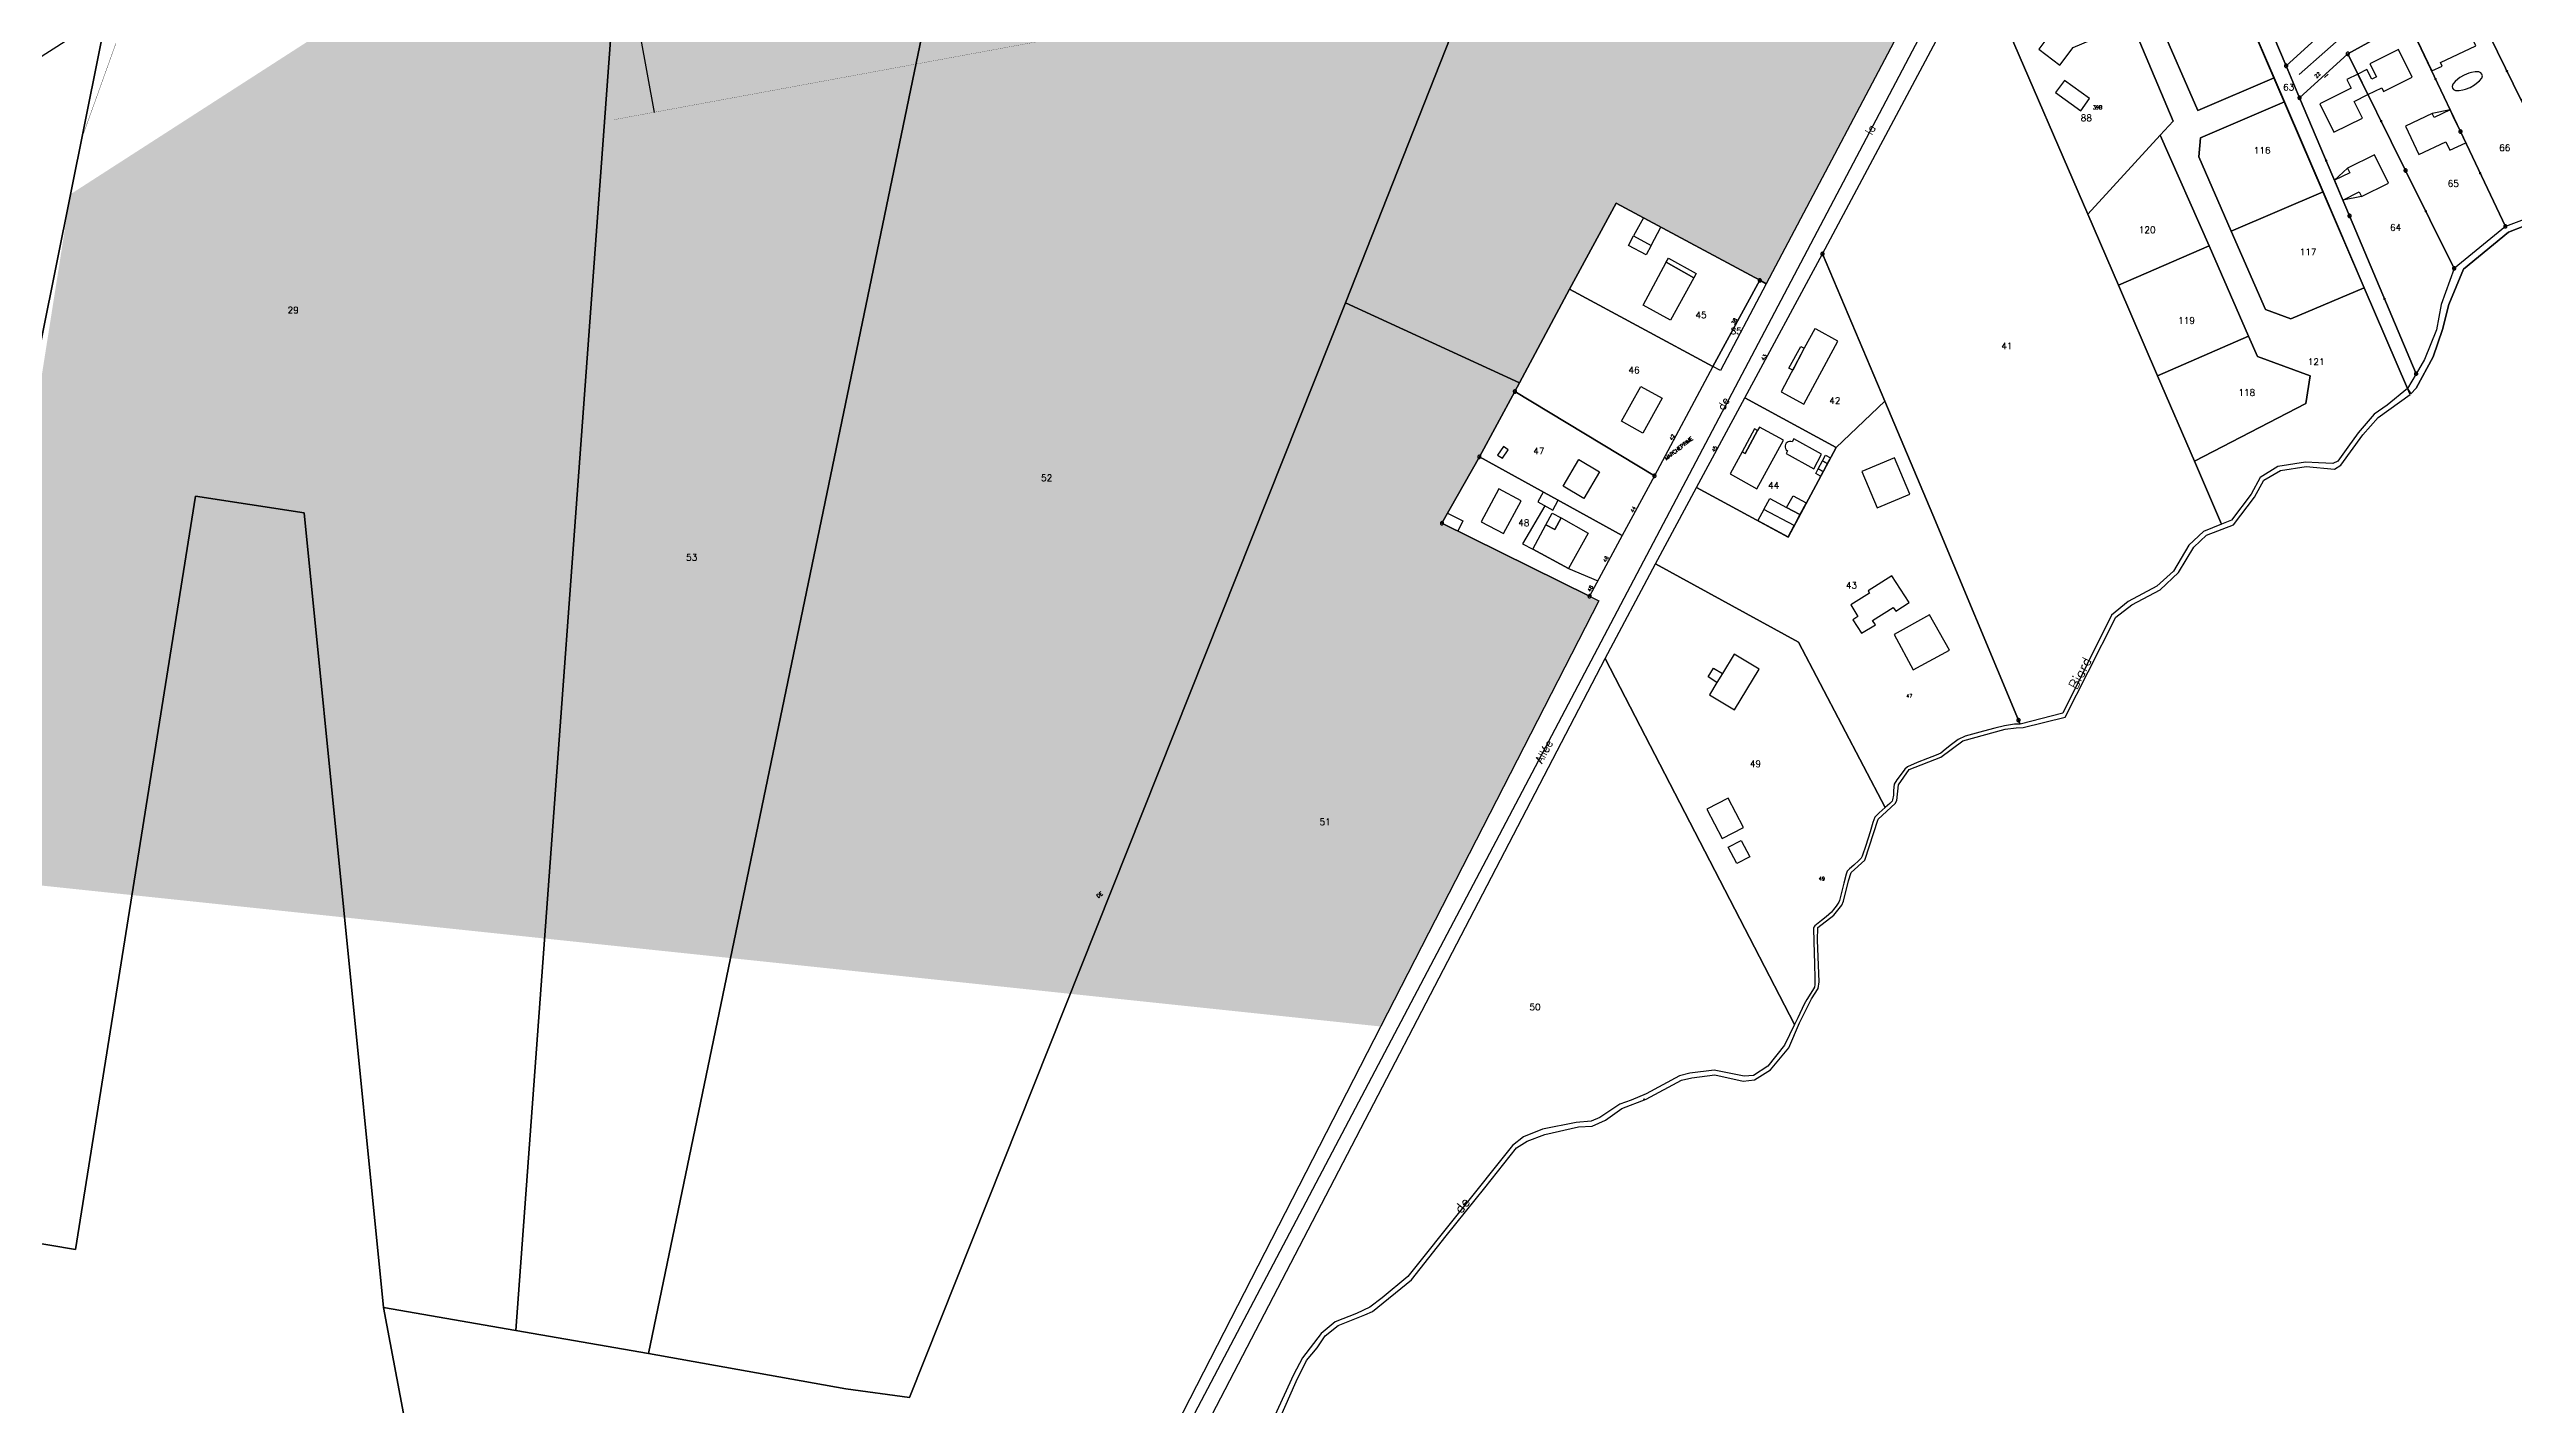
# Model space of a CAD drawing. Header units: metres. Extents: x 394605 to 1395358, y 4171135 to 6406139.
# Drawn here: x 1393865 to 1394621, y 4171872 to 4172288 of the extents above; entities that cross this region are included whole.
import ezdxf

# ---------------------------------------------------------------- set-up
doc = ezdxf.new("R2010")
doc.units = ezdxf.units.M
doc.header["$LTSCALE"] = 2
doc.header["$PDMODE"] = 3
doc.header["$PDSIZE"] = 0.2
doc.linetypes.add('CONTINU', pattern=[0])
doc.layers.add('EBC', color=7, linetype='CONTINU', true_color=0xeaddbe)
for name, color, linetype in [('P-Assiette', 14, 'Continuous'), ('P-COMPO LEGENDE', 7, 'Continuous'), ('P-Cotation', 1, 'Continuous'), ('P-Lot', 250, 'Continuous'), ('T-CADASTRE', 6, 'Continuous'), ('T-SECTION AH', 3, 'Continuous'), ('T-SECTION AW', 2, 'Continuous')]:
    doc.layers.add(name, color=color, linetype=linetype)
doc.styles.get("Standard").update_dxf_attribs({"font": 'txt.shx'})

# ---------------------------------------------------------------- blocks, each defined once
blk = doc.blocks.new('BORLIPRO')
blk.add_lwpolyline([(-0.07, 0.5), (-0.19, 0.47), (-0.31, 0.4), (-0.4, 0.31), (-0.47, 0.19), (-0.5, 0.07), (-0.5, -0.07), (-0.47, -0.19), (-0.4, -0.31), (-0.31, -0.4), (-0.19, -0.47), (-0.07, -0.5), (0.07, -0.5), (0.19, -0.47), (0.31, -0.4), (0.4, -0.31), (0.47, -0.19), (0.5, -0.07), (0.5, 0.07), (0.47, 0.19), (0.4, 0.31), (0.31, 0.4), (0.19, 0.47), (0.07, 0.5)], close=True)
blk = doc.blocks.new('FLECHRU1')
blk.add_point((0, 0))
blk = doc.blocks.new('CLOTMI')
at = {"const_width": 0.38}
blk.add_lwpolyline([(-0.19, 0, 1), (0.19, 0, 1)], format="xyb", close=True, dxfattribs=at)
blk = doc.blocks.new('MURNOMI')
blk.add_line((-0.75, 0.5), (0.75, 0.5))

msp = doc.modelspace()

# ---------------------------------------------------------------- hatches: boundary and pattern name
at = {"layer": 'EBC', "lineweight": 40, "true_color": 0xb5da90}
h = msp.add_hatch(dxfattribs=at)
h.set_pattern_fill('EB-CLAS', color=71, scale=2, style=0)
h.set_pattern_definition([(0, (0, 0), (0, 20), []), (90, (0, 0), (-20, 1e-15), []), (0, (7.071, -2.929), (0, 20), [5.8578644, -14.1421356]), (0, (7.071, 2.929), (0, 20), [5.8578664, -14.1421356]), (90, (2.929, -12.929), (-20, 1e-15), [5.8578664, -14.1421356]), (90, (-2.929, 7.071), (-20, 1e-15), [5.8578644, -14.1421356]), (45, (2.929, -7.071), (-9.999999983, 9.999999983), [5.8578644, -22.4264536]), (45, (-7.071, 2.929), (-9.999999983, 9.999999983), [5.8578644, -22.4264536]), (315, (-7.071, -2.929), (9.999999983, 9.999999983), [5.8578644, -22.4264536]), (315, (2.929, 7.071), (9.999999983, 9.999999983), [5.8578644, -22.4264536]), (315, (12.929, -2.929), (9.999999983, 9.999999983), [5.8578644, -22.4264536]), (45, (2.929, 12.929), (-9.999999983, 9.999999983), [5.8578644, -22.4264536])])
h.paths.add_polyline_path([(1393962.6, 4172302.14), (1393986.93, 4172306.9), (1393992.41, 4172298.59), (1394453.85, 4172383.2), (1394478.19, 4172379.7), (1394391.77, 4172215.99), (1394345.81, 4172240.9), (1394314.67, 4172182.95), (1394303.76, 4172162.89), (1394292.3, 4172142.5), (1394337.58, 4172120.11), (1394340.4, 4172118.71), (1394273.5, 4171988.04), (1393838.45, 4172033.85), (1393871.53, 4172243.46)])
at = {"layer": 'P-COMPO LEGENDE', "ltscale": 0.5}
h = msp.add_hatch(color=71, dxfattribs=at)
h.dxf.hatch_style = 1
edge = h.paths.add_edge_path()
edge.add_line((1394271.46, 4172484.81), (1394342.98, 4172528.82))
edge.add_line((1394342.98, 4172528.82), (1394368.47, 4172529.2))
edge.add_line((1394368.47, 4172529.2), (1394396.02, 4172465.75))
edge.add_line((1394396.02, 4172465.75), (1394422.85, 4172421.75))
edge.add_line((1394422.85, 4172421.75), (1394436.32, 4172390.65))
edge.add_line((1394436.32, 4172390.65), (1394395.14, 4172382.7))
edge.add_line((1394395.14, 4172382.7), (1394387.43, 4172401.1))
edge.add_line((1394387.43, 4172401.1), (1394359.54, 4172446.83))
edge.add_line((1394359.54, 4172446.83), (1394344.1, 4172482.38))
edge.add_line((1394344.1, 4172482.38), (1394314.26, 4172464.19))
edge.add_line((1394314.26, 4172464.19), (1394317.08, 4172449.92))
edge.add_arc((1394261.75, 4172435.99), 57.06, -2.50752, 14.12947, ccw=False)
edge.add_arc((1394290.89, 4172391.11), 50.72, 13.77905, 56.6762, ccw=False)
edge.add_line((1394340.15, 4172403.19), (1394345.57, 4172374.84))
edge.add_line((1394345.57, 4172374.84), (1394354.68, 4172324.56))
edge.add_line((1394354.68, 4172324.56), (1394038.41, 4172266.39))
edge.add_line((1394038.41, 4172266.39), (1393992.41, 4172298.59))
edge.add_line((1393992.41, 4172298.59), (1393986.63, 4172306.84))
edge.add_line((1393986.63, 4172306.84), (1394112.59, 4172331.1))
edge.add_line((1394112.59, 4172331.1), (1394134.85, 4172327.75))
edge.add_line((1394134.85, 4172327.75), (1394140.13, 4172327.84))
edge.add_line((1394140.13, 4172327.84), (1394306.76, 4172358.54))
edge.add_line((1394306.76, 4172358.54), (1394300.26, 4172393.3))
edge.add_line((1394300.26, 4172393.3), (1394286.21, 4172410.12))
edge.add_line((1394286.21, 4172410.12), (1394279.99, 4172441.59))
edge.add_line((1394279.99, 4172441.59), (1394271.46, 4172484.81))

# ---------------------------------------------------------------- linework, layer by layer
at = {"layer": 'P-Assiette', "color": 0, "const_width": 0.05, "flags": 128}
msp.add_lwpolyline([(1394038.41, 4172266.39), (1394321.2, 4172318.5), (1394323.2, 4172318.86), (1394466.83, 4172344.86)], dxfattribs=at)
at = {"layer": 'P-Cotation', "color": 0}
msp.add_line((1394041.59, 4172317.78), (1394050.65, 4172268.61), dxfattribs=at)
at = {"layer": 'P-Lot', "color": 1, "const_width": 0.1, "flags": 128}
msp.add_lwpolyline([(1393874.94, 4172260.38), (1393885.5, 4172289.82)], dxfattribs=at)
at = {"layer": 'T-CADASTRE', "flags": 128}
msp.add_lwpolyline([(1394039.15, 4172317.37), (1394036.13, 4172276.21)], dxfattribs=at)
at = {"layer": 'T-SECTION AH', "color": 45, "flags": 128}
for points in [[(1394555.21, 4172280.23), (1394578.86, 4172301.13), (1394566.58, 4172335.19), (1394619.66, 4172442.66), (1394661.75, 4172472.29), (1394702.96, 4172500.62), (1394782.51, 4172562.02), (1394829.47, 4172488.07), (1394821.39, 4172471.47), (1394773.5, 4172430.64), (1394751.69, 4172417.36), (1394704.68, 4172404.96), (1394678.28, 4172396.04), (1394663.62, 4172383.86), (1394649.83, 4172367.03), (1394636.71, 4172348.02), (1394606.35, 4172317.86), (1394584.46, 4172305.83)], [(1394635.93, 4172335.82), (1394620.57, 4172320.46), (1394606.48, 4172306.97), (1394588.63, 4172296.72), (1394570.16, 4172286.58), (1394555.38, 4172273.11), (1394551.25, 4172282.89), (1394551.25, 4172282.89), (1394566.79, 4172297.02), (1394557.57, 4172327.68), (1394562.56, 4172349.16), (1394568.19, 4172359.75), (1394578.56, 4172379.27), (1394588.93, 4172398.79), (1394599.3, 4172418.3), (1394609.66, 4172437.82), (1394617.07, 4172451.77), (1394633.79, 4172462.75)], [(1394628.66, 4172237.39), (1394618.5, 4172233.63), (1394602.81, 4172220.73), (1394598.81, 4172209.69), (1394597.42, 4172201.91), (1394593.69, 4172192.81), (1394591.14, 4172188.41), (1394588.52, 4172183.89), (1394499.08, 4172392.08)], [(1394629.92, 4172235.95), (1394619.46, 4172231.86), (1394605.67, 4172220.46), (1394601.16, 4172209.59), (1394599.22, 4172201.96), (1394596.38, 4172193.59), (1394591.15, 4172184.01), (1394589.51, 4172182.19), (1394588.52, 4172183.89), (1394529.83, 4172320.49)], [(1394629.92, 4172235.95), (1394619.46, 4172231.86), (1394605.67, 4172220.46), (1394601.16, 4172209.59), (1394599.22, 4172201.96), (1394596.38, 4172193.59), (1394591.15, 4172184.01), (1394589.51, 4172182.19), (1394588.52, 4172183.89), (1394529.83, 4172320.49)], [(1394601.58, 4172269.37), (1394596.07, 4172268.31)], [(1394566.07, 4172247.77), (1394570.11, 4172251.53)], [(1394574.39, 4172242.75), (1394568.65, 4172241.67)], [(1394628.66, 4172237.39), (1394618.5, 4172233.63), (1394602.81, 4172220.73), (1394602.81, 4172220.73), (1394598.81, 4172209.69), (1394597.42, 4172201.91), (1394593.69, 4172192.81), (1394591.14, 4172188.41), (1394588.52, 4172183.89), (1394589.51, 4172182.19), (1394591.15, 4172184.01), (1394596.38, 4172193.59), (1394599.22, 4172201.96), (1394601.16, 4172209.59), (1394605.67, 4172220.46), (1394619.46, 4172231.86), (1394629.92, 4172235.95)]]:
    msp.add_lwpolyline(points, dxfattribs=at)
for points in [[(1394499.08, 4172392.08), (1394502.11, 4172397.77), (1394516.95, 4172363.25), (1394520.91, 4172354.07), (1394533.26, 4172325.38), (1394551.25, 4172282.89), (1394555.38, 4172273.11), (1394570.7, 4172236.83), (1394591.14, 4172188.41), (1394588.52, 4172183.89), (1394575.24, 4172214.8), (1394562.61, 4172244.19), (1394550.75, 4172271.81), (1394547.58, 4172279.18), (1394529.83, 4172320.49), (1394514.63, 4172355.89), (1394499.08, 4172392.08)], [(1394533.26, 4172325.38), (1394557.57, 4172327.68), (1394566.79, 4172297.02), (1394551.25, 4172282.89), (1394533.26, 4172325.38)], [(1394640.59, 4172287.96), (1394630.38, 4172277.76), (1394623.33, 4172272.39), (1394606.48, 4172306.97), (1394620.57, 4172320.46), (1394640.59, 4172287.96)], [(1394623.33, 4172272.39), (1394637.48, 4172243.39), (1394628.66, 4172237.39), (1394618.5, 4172233.63), (1394604.72, 4172262.71), (1394588.63, 4172296.72), (1394606.48, 4172306.97), (1394623.33, 4172272.39)], [(1394588.63, 4172296.72), (1394604.72, 4172262.71), (1394618.5, 4172233.63), (1394602.81, 4172220.73), (1394587.91, 4172250.76), (1394570.16, 4172286.58), (1394588.63, 4172296.72)], [(1394598.4, 4172292.92), (1394597.63, 4172294.55), (1394594.46, 4172293.06), (1394594.9, 4172292.16), (1394591.54, 4172290.56), (1394595.91, 4172281.33), (1394599.07, 4172282.83), (1394598.56, 4172283.91), (1394609.42, 4172289.05), (1394605.9, 4172296.48), (1394598.4, 4172292.92)], [(1394570.16, 4172286.58), (1394587.91, 4172250.76), (1394602.81, 4172220.73), (1394598.81, 4172209.69), (1394597.42, 4172201.91), (1394593.69, 4172192.81), (1394591.14, 4172188.41), (1394570.7, 4172236.83), (1394555.38, 4172273.11), (1394570.16, 4172286.58)], [(1394585.73, 4172287.9), (1394576.95, 4172283.54), (1394578.95, 4172279.51), (1394577.52, 4172278.8), (1394576.05, 4172281.75), (1394573.24, 4172280.37), (1394576.35, 4172274.09), (1394580.59, 4172276.19), (1394581.16, 4172275.05), (1394589.94, 4172279.4), (1394585.73, 4172287.9)], [(1394573.24, 4172280.37), (1394569.9, 4172278.71), (1394571.22, 4172276.01), (1394561.55, 4172271.22), (1394565.85, 4172262.53), (1394574.63, 4172266.87), (1394572.11, 4172271.99), (1394576.35, 4172274.09), (1394573.24, 4172280.37)], [(1394602.36, 4172277.23), (1394602.16, 4172276.56), (1394602.28, 4172276.05), (1394602.6, 4172275.62), (1394603.25, 4172275.36), (1394604.38, 4172275.34), (1394605.47, 4172275.54), (1394606.27, 4172275.75), (1394607.7, 4172276.29), (1394609.02, 4172277.05), (1394609.69, 4172277.54), (1394610.54, 4172278.25), (1394611.24, 4172279.14), (1394611.45, 4172279.81), (1394611.32, 4172280.32), (1394611.32, 4172280.33), (1394611, 4172280.75), (1394610.36, 4172281.01), (1394609.22, 4172281.03), (1394608.13, 4172280.84), (1394607.33, 4172280.63), (1394605.91, 4172280.08), (1394604.58, 4172279.32), (1394603.91, 4172278.84), (1394603.07, 4172278.12), (1394602.36, 4172277.23)], [(1394596.66, 4172267.05), (1394596.07, 4172268.31), (1394587.84, 4172264.42), (1394591.97, 4172255.69), (1394600.2, 4172259.58), (1394601.45, 4172256.96), (1394606.34, 4172259.27), (1394604.72, 4172262.71), (1394602.53, 4172267.33), (1394601.56, 4172269.37), (1394596.66, 4172267.05)], [(1394578.32, 4172255.59), (1394570.11, 4172251.53), (1394570.81, 4172250.1), (1394566.07, 4172247.77), (1394568.65, 4172241.67), (1394573.68, 4172244.19), (1394574.37, 4172242.79), (1394582.63, 4172246.85), (1394578.32, 4172255.59)]]:
    msp.add_lwpolyline(points, close=True, dxfattribs=at)
at = {"layer": 'T-SECTION AW', "color": 45, "flags": 128}
for points in [[(1394262.66, 4172539.92), (1394259.03, 4172537.69), (1393995.1, 4172370.36), (1393552.48, 4172087.77), (1392865.73, 4171648.81), (1392819.67, 4171619.5)], [(1394228.26, 4171856), (1394211.42, 4171859.83), (1394492.91, 4172394.39)], [(1394242.53, 4171867.69), (1394247.53, 4171879.09), (1394250.76, 4171885.51), (1394254.03, 4171889.43), (1394256.48, 4171893.05), (1394260.42, 4171896.25), (1394268.67, 4171899.53), (1394270.97, 4171900.56), (1394282.94, 4171910.28), (1394293.63, 4171923.76), (1394305.47, 4171938.5), (1394315.15, 4171950.83), (1394318.41, 4171952.83), (1394323.83, 4171954.87), (1394334.19, 4171957.23), (1394338.4, 4171957.4), (1394342.45, 4171959.29), (1394347.51, 4171962.83), (1394354.89, 4171965.7), (1394365.73, 4171971.55), (1394368.92, 4171972.3), (1394376, 4171973.25), (1394384.65, 4171971.3), (1394388.16, 4171971.68), (1394393.04, 4171974.77), (1394398.65, 4171981.51), (1394401.97, 4171989.12), (1394405.62, 4171996.5), (1394407.7, 4171999.72), (1394407.96, 4172001.7), (1394407.54, 4172014.57), (1394407.57, 4172018.46), (1394412.5, 4172022.24), (1394414.97, 4172025.31), (1394415.49, 4172026.54), (1394417.01, 4172032.79), (1394417.85, 4172035.35), (1394421.99, 4172039.05), (1394426.09, 4172051.63), (1394431.32, 4172056.44), (1394431.78, 4172057.38), (1394432.29, 4172062.21), (1394435.66, 4172066.88), (1394445.35, 4172070.69), (1394452.09, 4172075.74), (1394465.09, 4172079.33), (1394468.46, 4172079.73), (1394470.55, 4172079.84), (1394483.43, 4172082.96), (1394490.56, 4172096.91), (1394499.06, 4172113.67), (1394503.95, 4172117.46), (1394512.63, 4172122.06), (1394518.2, 4172127.41), (1394522.89, 4172135.12), (1394526.87, 4172138.87), (1394535.15, 4172142.03), (1394541.54, 4172150.49), (1394544.4, 4172155.72), (1394549.5, 4172158.65), (1394557.4, 4172159.89), (1394566.11, 4172159.07), (1394568.06, 4172160.31), (1394574.81, 4172169.62), (1394579.51, 4172174.96), (1394589.31, 4172182.05), (1394588.52, 4172183.89), (1394529.83, 4172320.49)], [(1394242.53, 4171867.69), (1394247.53, 4171879.09), (1394250.76, 4171885.51), (1394254.03, 4171889.43), (1394256.48, 4171893.05), (1394260.42, 4171896.25), (1394268.67, 4171899.53), (1394270.97, 4171900.56), (1394282.94, 4171910.28), (1394293.63, 4171923.76), (1394305.47, 4171938.5), (1394315.15, 4171950.83), (1394318.41, 4171952.83), (1394323.83, 4171954.87), (1394334.19, 4171957.23), (1394338.4, 4171957.4), (1394342.45, 4171959.29), (1394347.51, 4171962.83), (1394354.89, 4171965.7), (1394365.73, 4171971.55), (1394368.92, 4171972.3), (1394376, 4171973.25), (1394384.65, 4171971.3), (1394388.16, 4171971.68), (1394393.04, 4171974.77), (1394398.65, 4171981.51), (1394401.97, 4171989.12), (1394405.62, 4171996.5), (1394407.7, 4171999.72), (1394407.96, 4172001.7), (1394407.54, 4172014.57), (1394407.57, 4172018.46), (1394412.5, 4172022.24), (1394414.97, 4172025.31), (1394415.49, 4172026.54), (1394417.01, 4172032.79), (1394417.85, 4172035.35), (1394421.99, 4172039.05), (1394426.09, 4172051.63), (1394431.32, 4172056.44), (1394431.78, 4172057.38), (1394432.29, 4172062.21), (1394435.66, 4172066.88), (1394445.35, 4172070.69), (1394452.09, 4172075.74), (1394465.09, 4172079.33), (1394468.46, 4172079.73), (1394470.55, 4172079.84), (1394483.43, 4172082.96), (1394490.56, 4172096.91), (1394499.06, 4172113.67), (1394503.95, 4172117.46), (1394512.63, 4172122.06), (1394518.2, 4172127.41), (1394522.89, 4172135.12), (1394526.87, 4172138.87), (1394535.15, 4172142.03), (1394541.54, 4172150.49), (1394544.4, 4172155.72), (1394549.5, 4172158.65), (1394557.4, 4172159.89), (1394566.11, 4172159.07), (1394568.06, 4172160.31), (1394574.81, 4172169.62), (1394579.51, 4172174.96), (1394589.31, 4172182.05), (1394588.52, 4172183.89), (1394529.83, 4172320.49)], [(1394242.53, 4171867.69), (1394247.53, 4171879.09), (1394250.76, 4171885.51), (1394254.03, 4171889.43), (1394256.48, 4171893.05), (1394260.42, 4171896.25), (1394268.67, 4171899.53), (1394270.97, 4171900.56), (1394282.94, 4171910.28), (1394293.63, 4171923.76), (1394305.47, 4171938.5), (1394315.15, 4171950.83), (1394318.41, 4171952.83), (1394323.83, 4171954.87), (1394334.19, 4171957.23), (1394338.4, 4171957.4), (1394342.45, 4171959.29), (1394347.51, 4171962.83), (1394354.89, 4171965.7), (1394365.73, 4171971.55), (1394368.92, 4171972.3), (1394376, 4171973.25), (1394384.65, 4171971.3), (1394388.16, 4171971.68), (1394393.04, 4171974.77), (1394398.65, 4171981.51), (1394401.97, 4171989.12), (1394405.62, 4171996.5), (1394407.7, 4171999.72), (1394407.96, 4172001.7), (1394407.54, 4172014.57), (1394407.57, 4172018.46), (1394412.5, 4172022.24), (1394414.97, 4172025.31), (1394415.49, 4172026.54), (1394417.01, 4172032.79), (1394417.85, 4172035.35), (1394421.99, 4172039.05), (1394426.09, 4172051.63), (1394431.32, 4172056.44), (1394431.78, 4172057.38), (1394432.29, 4172062.21), (1394435.66, 4172066.88), (1394445.35, 4172070.69), (1394452.09, 4172075.74), (1394465.09, 4172079.33), (1394468.46, 4172079.73), (1394470.55, 4172079.84), (1394483.43, 4172082.96), (1394490.56, 4172096.91), (1394499.06, 4172113.67), (1394503.95, 4172117.46), (1394512.63, 4172122.06), (1394518.2, 4172127.41), (1394522.89, 4172135.12), (1394526.87, 4172138.87), (1394535.15, 4172142.03), (1394541.54, 4172150.49), (1394544.4, 4172155.72), (1394549.5, 4172158.65), (1394557.4, 4172159.89), (1394566.11, 4172159.07), (1394568.06, 4172160.31), (1394574.81, 4172169.62), (1394579.51, 4172174.96), (1394589.31, 4172182.05), (1394588.52, 4172183.89), (1394529.83, 4172320.49)], [(1394512.19, 4172296.57), (1394524.21, 4172269.22), (1394547.58, 4172279.18), (1394550.75, 4172271.81), (1394525, 4172260.83), (1394524.45, 4172254.92), (1394534.4, 4172232.16), (1394544.94, 4172208.06), (1394552.73, 4172205.2), (1394575.24, 4172214.8), (1394588.52, 4172183.89), (1394582.27, 4172178.74), (1394578.21, 4172176.03), (1394573.32, 4172170.29), (1394570.18, 4172165.86), (1394567.12, 4172161.53), (1394565.57, 4172160.82), (1394563.46, 4172160.94), (1394561.18, 4172161.01), (1394557.19, 4172161.28), (1394548.75, 4172159.91), (1394543.29, 4172156.54), (1394540.54, 4172151.41), (1394534.47, 4172143.41), (1394531.47, 4172142.24), (1394523.14, 4172161.53), (1394557.33, 4172179.29), (1394558.65, 4172187.71), (1394542.49, 4172193.63), (1394539.73, 4172199.93), (1394527.6, 4172227.67), (1394512.62, 4172261.63), (1394512.62, 4172261.63), (1394516.55, 4172265.92), (1394497.78, 4172310.6)], [(1394007.82, 4171688.72), (1393967.63, 4171901.79), (1394008.18, 4171894.78), (1394048.92, 4171887.66), (1394109.45, 4171876.86), (1394128.92, 4171874.17), (1394262.7, 4172210.19), (1394316.08, 4172185.58), (1394314.67, 4172182.95), (1394303.76, 4172162.89), (1394292.3, 4172142.5), (1394337.58, 4172120.11), (1394337.58, 4172120.11), (1394340.4, 4172118.71), (1394206.6, 4171857.38)], [(1394242.53, 4171867.69), (1394247.53, 4171879.09), (1394250.76, 4171885.51), (1394254.03, 4171889.43), (1394256.48, 4171893.05), (1394260.42, 4171896.25), (1394268.67, 4171899.53), (1394270.97, 4171900.56), (1394282.94, 4171910.28), (1394293.63, 4171923.76), (1394305.47, 4171938.5), (1394315.15, 4171950.83), (1394318.41, 4171952.83), (1394323.83, 4171954.87), (1394334.19, 4171957.23), (1394338.4, 4171957.4), (1394342.45, 4171959.29), (1394347.51, 4171962.83), (1394354.89, 4171965.7), (1394365.73, 4171971.55), (1394368.92, 4171972.3), (1394376, 4171973.25), (1394384.65, 4171971.3), (1394388.16, 4171971.68), (1394393.04, 4171974.77), (1394398.65, 4171981.51), (1394401.97, 4171989.12), (1394405.62, 4171996.5), (1394407.7, 4171999.72), (1394407.96, 4172001.7), (1394407.54, 4172014.57), (1394407.57, 4172018.46), (1394412.5, 4172022.24), (1394414.97, 4172025.31), (1394415.49, 4172026.54), (1394417.01, 4172032.79), (1394417.85, 4172035.35), (1394421.99, 4172039.05), (1394426.09, 4172051.63), (1394431.32, 4172056.44), (1394431.78, 4172057.38), (1394432.29, 4172062.21), (1394435.66, 4172066.88), (1394445.35, 4172070.69), (1394452.09, 4172075.74), (1394465.09, 4172079.33), (1394468.46, 4172079.73), (1394470.55, 4172079.84), (1394483.43, 4172082.96), (1394490.56, 4172096.91), (1394499.06, 4172113.67), (1394503.95, 4172117.46), (1394512.63, 4172122.06), (1394518.2, 4172127.41), (1394522.89, 4172135.12), (1394526.87, 4172138.87), (1394535.15, 4172142.03), (1394541.54, 4172150.49), (1394544.4, 4172155.72), (1394549.5, 4172158.65), (1394557.4, 4172159.89), (1394566.11, 4172159.07), (1394568.06, 4172160.31), (1394574.81, 4172169.62), (1394579.51, 4172174.96), (1394589.31, 4172182.05), (1394588.52, 4172183.89), (1394582.27, 4172178.74), (1394578.21, 4172176.03), (1394573.32, 4172170.29), (1394570.18, 4172165.86), (1394567.12, 4172161.53), (1394565.57, 4172160.82), (1394563.46, 4172160.94), (1394561.18, 4172161.01), (1394557.19, 4172161.28), (1394548.75, 4172159.91), (1394543.29, 4172156.54), (1394540.54, 4172151.41), (1394534.47, 4172143.41), (1394531.47, 4172142.24), (1394525.89, 4172139.97), (1394521.45, 4172135.81), (1394516.69, 4172127.76), (1394511.55, 4172123.17), (1394502.8, 4172118.53), (1394497.71, 4172114.29), (1394482.8, 4172084.25), (1394469.65, 4172080.88), (1394467.95, 4172080.8), (1394464.87, 4172080.3), (1394461.88, 4172079.57), (1394458.4, 4172078.66), (1394452.77, 4172077.1), (1394450.6, 4172076.08), (1394448.63, 4172074.57), (1394446.69, 4172073.1), (1394445.32, 4172071.92), (1394443.92, 4172071.28), (1394441.25, 4172070.25), (1394438.07, 4172069.05), (1394435.11, 4172067.78), (1394434.24, 4172067), (1394433.16, 4172065.52), (1394431.81, 4172063.75), (1394431.06, 4172062.44), (1394430.79, 4172060.45), (1394430.76, 4172059.02), (1394430.53, 4172057.65), (1394430.35, 4172057.21), (1394429.71, 4172056.52), (1394428.22, 4172055.28), (1394426.46, 4172053.62), (1394425.13, 4172052.32), (1394424.51, 4172050.62), (1394423.63, 4172047.75), (1394422.28, 4172043.63), (1394421.22, 4172040.27), (1394420.92, 4172039.66), (1394420.22, 4172038.94), (1394418.6, 4172037.52), (1394417.35, 4172036.44), (1394416.63, 4172035.7), (1394416.33, 4172034.77), (1394415.6, 4172031.98), (1394414.59, 4172027.91), (1394414.28, 4172026.76), (1394414.05, 4172026.15), (1394413.23, 4172024.98), (1394412.42, 4172023.91), (1394411.77, 4172023.1), (1394410.14, 4172021.74), (1394408.76, 4172020.57), (1394406.69, 4172018.9), (1394406.37, 4172018.57), (1394406.3, 4172018.19), (1394406.36, 4172014.06), (1394406.55, 4172007.29), (1394406.67, 4172002.82), (1394406.66, 4172000.93), (1394406.54, 4172000.12), (1394405.98, 4171999.13), (1394404.24, 4171996.3), (1394403.42, 4171994.91), (1394401.41, 4171990.68), (1394400.45, 4171988.7), (1394397.41, 4171982.28), (1394392.23, 4171975.91), (1394387.81, 4171973.02), (1394385.03, 4171972.75), (1394375.83, 4171974.63), (1394368.33, 4171973.73), (1394365.12, 4171972.87), (1394354.95, 4171967.39), (1394350.29, 4171965.41), (1394346.83, 4171964.23), (1394340.76, 4171960.13), (1394338.1, 4171958.93), (1394333.47, 4171958.59), (1394323.13, 4171956.54), (1394317.27, 4171954.21), (1394313.9, 4171951.55), (1394281.79, 4171911.31), (1394273.93, 4171904.71), (1394270.19, 4171901.87), (1394266.08, 4171899.92), (1394259.57, 4171897.36), (1394255.19, 4171893.86), (1394249.52, 4171886.38), (1394246.71, 4171881.11), (1394241.06, 4171868.67)], [(1393808.74, 4171930.43), (1393873.1, 4171919.57), (1393909.9, 4172150.84), (1393943.3, 4172145.7), (1393967.63, 4171901.79), (1394007.82, 4171688.72)], [(1394323.82, 4172147.89), (1394317.02, 4172136.18), (1394320.15, 4172134.5), (1394331.11, 4172128.62), (1394340.1, 4172124.79)], [(1394417.73, 4172117.5), (1394419.89, 4172113.87), (1394418.38, 4172112.89), (1394420.95, 4172108.8), (1394425.26, 4172111.33), (1394424.41, 4172112.64), (1394430.75, 4172116.65), (1394431.56, 4172115.5), (1394435.62, 4172118.16), (1394430.32, 4172126.32), (1394423.05, 4172121.76), (1394423.49, 4172121.07), (1394417.73, 4172117.5)], [(1394219.14, 4171863.84), (1394342.33, 4172100.95), (1394400.45, 4171988.7), (1394400.45, 4171988.7), (1394397.41, 4171982.28), (1394392.23, 4171975.91), (1394387.81, 4171973.02), (1394385.03, 4171972.75), (1394375.83, 4171974.63), (1394368.33, 4171973.73), (1394365.12, 4171972.87), (1394354.95, 4171967.39), (1394350.29, 4171965.41), (1394346.83, 4171964.23), (1394340.76, 4171960.13), (1394338.1, 4171958.93), (1394333.47, 4171958.59), (1394323.13, 4171956.54), (1394317.27, 4171954.21), (1394313.9, 4171951.55), (1394281.79, 4171911.31), (1394273.93, 4171904.71), (1394270.19, 4171901.87), (1394266.08, 4171899.92), (1394259.57, 4171897.36), (1394255.19, 4171893.86), (1394249.52, 4171886.38), (1394246.71, 4171881.11), (1394241.06, 4171868.67)]]:
    msp.add_lwpolyline(points, dxfattribs=at)
for points in [[(1394389.78, 4172217.06), (1394345.74, 4172240.78), (1394331.42, 4172214.36), (1394316.08, 4172185.58), (1394262.7, 4172210.19), (1394325.59, 4172369.52), (1394325.84, 4172370.16), (1394441.52, 4172391.61), (1394487.3, 4172396.97), (1394391.77, 4172215.99), (1394389.78, 4172217.06)], [(1394312.21, 4172367.88), (1394325.84, 4172370.16), (1394325.59, 4172369.52), (1394262.7, 4172210.19), (1394128.92, 4171874.17), (1394109.45, 4171876.86), (1394048.92, 4171887.66), (1394141.84, 4172336.08), (1394141.94, 4172336.61), (1394312.21, 4172367.88)], [(1394039.15, 4172317.37), (1394067.06, 4172322.55), (1394141.94, 4172336.61), (1394141.84, 4172336.08), (1394048.92, 4171887.66), (1394008.18, 4171894.78), (1394039.15, 4172317.37)], [(1393884.63, 4172308.72), (1393915.53, 4172328.41), (1393929.64, 4172297.04), (1394039.15, 4172317.37), (1394008.18, 4171894.78), (1393967.63, 4171901.79), (1393943.3, 4172145.7), (1393909.9, 4172150.84), (1393873.1, 4171919.57), (1393808.74, 4171930.43), (1393858.44, 4172178.2), (1393884.63, 4172308.72)], [(1394512.19, 4172296.57), (1394529.83, 4172320.49), (1394547.58, 4172279.18), (1394524.21, 4172269.22), (1394512.19, 4172296.57)], [(1394490.39, 4172237.37), (1394499.82, 4172215.53), (1394511.83, 4172187.73), (1394523.14, 4172161.53), (1394531.47, 4172142.24), (1394525.89, 4172139.97), (1394521.45, 4172135.81), (1394516.69, 4172127.76), (1394511.55, 4172123.17), (1394502.8, 4172118.53), (1394497.71, 4172114.29), (1394482.8, 4172084.25), (1394469.65, 4172080.88), (1394469.15, 4172082.06), (1394442.83, 4172145.08), (1394428.15, 4172179.92), (1394409.03, 4172225.17), (1394456.88, 4172314.97), (1394464.77, 4172296.7), (1394490.39, 4172237.37)], [(1394490.39, 4172237.37), (1394464.77, 4172296.7), (1394497.78, 4172310.6), (1394516.55, 4172265.92), (1394512.62, 4172261.63), (1394490.39, 4172237.37)], [(1393765.34, 4172232.74), (1393884.63, 4172308.72), (1393858.44, 4172178.2), (1393824.09, 4172190.36), (1393790.53, 4172202.66), (1393679.54, 4171733.48), (1393659.63, 4171736.04), (1393765.34, 4172232.74)], [(1394493.25, 4172300.81), (1394480.93, 4172295.39), (1394475.36, 4172288.06), (1394481.84, 4172283.12), (1394485.94, 4172288.49), (1394496.56, 4172293.05), (1394493.25, 4172300.81)], [(1394483.23, 4172278.4), (1394480.55, 4172274.68), (1394488.24, 4172269.13), (1394490.92, 4172272.85), (1394483.23, 4172278.4)], [(1394550.75, 4172271.81), (1394562.61, 4172244.19), (1394534.4, 4172232.16), (1394524.45, 4172254.92), (1394525, 4172260.83), (1394550.75, 4172271.81)], [(1394499.82, 4172215.53), (1394490.39, 4172237.37), (1394512.62, 4172261.63), (1394527.6, 4172227.67), (1394499.82, 4172215.53)], [(1394562.61, 4172244.19), (1394575.24, 4172214.8), (1394552.73, 4172205.2), (1394544.94, 4172208.06), (1394534.4, 4172232.16), (1394562.61, 4172244.19)], [(1394375.42, 4172190.6), (1394331.42, 4172214.36), (1394345.74, 4172240.78), (1394389.78, 4172217.06), (1394375.42, 4172190.6)], [(1394356.51, 4172227.8), (1394359.42, 4172233.4), (1394354.16, 4172236.25), (1394351.08, 4172230.71), (1394356.51, 4172227.8)], [(1394354.95, 4172224.86), (1394349.5, 4172227.75), (1394351.08, 4172230.71), (1394356.51, 4172227.8), (1394354.95, 4172224.86)], [(1394511.83, 4172187.73), (1394499.82, 4172215.53), (1394527.6, 4172227.67), (1394539.73, 4172199.93), (1394511.83, 4172187.73)], [(1394362.35, 4172204.79), (1394353.98, 4172209.48), (1394361.08, 4172222.59), (1394369.56, 4172217.82), (1394362.35, 4172204.79)], [(1394370.3, 4172219.12), (1394369.56, 4172217.82), (1394361.08, 4172222.59), (1394361.81, 4172223.9), (1394370.3, 4172219.12)], [(1394409.03, 4172225.17), (1394428.15, 4172179.92), (1394413.26, 4172165.78), (1394385.22, 4172181.03), (1394409.03, 4172225.17)], [(1394331.42, 4172214.36), (1394375.42, 4172190.6), (1394357.47, 4172157.05), (1394314.67, 4172182.95), (1394316.08, 4172185.58), (1394331.42, 4172214.36)], [(1394391.77, 4172215.99), (1394377.71, 4172189.37), (1394375.42, 4172190.6), (1394389.78, 4172217.06), (1394391.77, 4172215.99)], [(1394396.38, 4172182.8), (1394403.25, 4172179.07), (1394413.75, 4172198.4), (1394407.05, 4172202.04), (1394406.71, 4172202.22), (1394403.45, 4172196.22), (1394396.38, 4172182.8)], [(1394398.73, 4172190.12), (1394402.38, 4172196.8), (1394403.45, 4172196.22), (1394399.9, 4172189.47), (1394398.73, 4172190.12)], [(1394523.14, 4172161.53), (1394511.83, 4172187.73), (1394539.73, 4172199.93), (1394542.49, 4172193.63), (1394558.65, 4172187.71), (1394557.33, 4172179.29), (1394523.14, 4172161.53)], [(1394357.47, 4172157.05), (1394347.61, 4172138.72), (1394303.76, 4172162.89), (1394314.67, 4172182.95), (1394357.47, 4172157.05)], [(1394347.32, 4172173.8), (1394353.26, 4172184.43), (1394359.85, 4172180.85), (1394353.88, 4172170.12), (1394347.32, 4172173.8)], [(1394413.26, 4172165.78), (1394398.49, 4172138.27), (1394370.38, 4172153.49), (1394385.22, 4172181.03), (1394413.26, 4172165.78)], [(1394428.15, 4172179.92), (1394442.83, 4172145.08), (1394469.15, 4172082.06), (1394469.65, 4172080.88), (1394467.95, 4172080.8), (1394464.87, 4172080.3), (1394461.88, 4172079.57), (1394458.4, 4172078.66), (1394452.77, 4172077.1), (1394450.6, 4172076.08), (1394448.63, 4172074.57), (1394446.69, 4172073.1), (1394445.32, 4172071.92), (1394443.92, 4172071.28), (1394441.25, 4172070.25), (1394438.07, 4172069.05), (1394435.11, 4172067.78), (1394434.24, 4172067), (1394433.16, 4172065.52), (1394431.81, 4172063.75), (1394431.06, 4172062.44), (1394430.79, 4172060.45), (1394430.76, 4172059.02), (1394430.53, 4172057.65), (1394430.35, 4172057.21), (1394429.71, 4172056.52), (1394428.22, 4172055.28), (1394401.68, 4172105.98), (1394357.75, 4172130.08), (1394370.38, 4172153.49), (1394398.49, 4172138.27), (1394413.26, 4172165.78), (1394428.15, 4172179.92)], [(1394309.36, 4172163.44), (1394310.82, 4172162.45), (1394312.57, 4172165.05), (1394311.12, 4172166.02), (1394309.36, 4172163.44)], [(1394389.72, 4172172.01), (1394389.12, 4172170.95), (1394385.34, 4172163.93), (1394384.38, 4172164.44), (1394380.72, 4172157.66), (1394388.91, 4172153.06), (1394397.05, 4172168.02), (1394389.72, 4172172.01)], [(1394384.38, 4172164.44), (1394385.34, 4172163.93), (1394389.12, 4172170.95), (1394388.17, 4172171.47), (1394384.38, 4172164.44)], [(1394400.2, 4172168.38), (1394399.71, 4172167.49), (1394399.31, 4172167.6), (1394398.91, 4172167.63), (1394398.51, 4172167.52), (1394398.14, 4172167.31), (1394397.85, 4172167.05), (1394397.65, 4172166.72), (1394397.54, 4172166.3), (1394397.54, 4172165.85), (1394397.66, 4172165.43), (1394397.91, 4172165.04), (1394398.25, 4172164.74), (1394397.83, 4172163.94), (1394406.37, 4172159.23), (1394408.75, 4172163.67), (1394400.2, 4172168.38)], [(1394347.61, 4172138.72), (1394337.58, 4172120.11), (1394292.3, 4172142.5), (1394303.76, 4172162.89), (1394347.61, 4172138.72)], [(1394334.28, 4172162.07), (1394340.65, 4172158.32), (1394335.83, 4172150.12), (1394329.46, 4172153.87), (1394334.28, 4172162.07)], [(1394406.95, 4172157.75), (1394407.69, 4172159.16), (1394409.2, 4172158.37), (1394408.45, 4172156.95), (1394406.95, 4172157.75)], [(1394410.49, 4172160.84), (1394409.2, 4172158.37), (1394407.69, 4172159.16), (1394408.99, 4172161.64), (1394410.49, 4172160.84)], [(1394411.43, 4172162.61), (1394410.49, 4172160.84), (1394408.99, 4172161.64), (1394409.93, 4172163.4), (1394411.43, 4172162.61)], [(1394431.11, 4172162.6), (1394421.1, 4172158.38), (1394425.82, 4172147.19), (1394435.82, 4172151.4), (1394431.11, 4172162.6)], [(1394311.13, 4172139.34), (1394316.55, 4172149.43), (1394309.76, 4172153.07), (1394304.35, 4172142.98), (1394311.13, 4172139.34)], [(1394327.97, 4172149.55), (1394323.38, 4172152.08), (1394321.71, 4172149.06), (1394326.3, 4172146.53), (1394327.97, 4172149.55)], [(1394399.98, 4172150.96), (1394404.03, 4172148.75), (1394402.09, 4172145.17), (1394398.01, 4172147.35), (1394399.98, 4172150.96)], [(1394292.3, 4172142.5), (1394294.02, 4172145.56), (1394298.69, 4172143.24), (1394297.14, 4172140.11), (1394292.3, 4172142.5)], [(1394328.83, 4172144.15), (1394337.09, 4172139.47), (1394331.11, 4172128.62), (1394320.15, 4172134.5), (1394324.19, 4172142.04), (1394326.92, 4172140.58), (1394328.83, 4172144.15)], [(1394326.1, 4172145.62), (1394328.83, 4172144.15), (1394326.92, 4172140.58), (1394324.19, 4172142.04), (1394326.1, 4172145.62)], [(1394391.08, 4172146.77), (1394389.23, 4172143.34), (1394398.47, 4172138.32), (1394400.31, 4172141.82), (1394391.08, 4172146.77)], [(1394392.86, 4172150.1), (1394398.01, 4172147.35), (1394402.09, 4172145.16), (1394400.31, 4172141.82), (1394391.08, 4172146.77), (1394392.86, 4172150.1)], [(1394342.33, 4172100.95), (1394357.75, 4172130.08), (1394401.68, 4172105.98), (1394428.22, 4172055.28), (1394426.46, 4172053.62), (1394425.13, 4172052.32), (1394424.51, 4172050.62), (1394423.63, 4172047.75), (1394422.28, 4172043.63), (1394421.22, 4172040.27), (1394420.92, 4172039.66), (1394420.22, 4172038.94), (1394418.6, 4172037.52), (1394417.35, 4172036.44), (1394416.63, 4172035.7), (1394416.33, 4172034.77), (1394415.6, 4172031.98), (1394414.59, 4172027.91), (1394414.28, 4172026.76), (1394414.05, 4172026.15), (1394413.23, 4172024.98), (1394412.42, 4172023.91), (1394411.77, 4172023.1), (1394410.14, 4172021.74), (1394408.76, 4172020.57), (1394406.69, 4172018.9), (1394406.37, 4172018.57), (1394406.3, 4172018.19), (1394406.36, 4172014.06), (1394406.55, 4172007.29), (1394406.67, 4172002.82), (1394406.66, 4172000.93), (1394406.54, 4172000.12), (1394405.98, 4171999.13), (1394404.24, 4171996.3), (1394403.42, 4171994.91), (1394401.41, 4171990.68), (1394400.45, 4171988.7), (1394342.33, 4172100.95)], [(1394430.97, 4172108.4), (1394436.86, 4172097.53), (1394447.97, 4172103.57), (1394441.88, 4172114.38), (1394430.97, 4172108.4)], [(1394375.58, 4172098.04), (1394378.32, 4172096.38), (1394376.66, 4172093.62), (1394373.94, 4172095.4), (1394375.58, 4172098.04)], [(1394374.37, 4172089.82), (1394381.99, 4172085.22), (1394389.56, 4172097.75), (1394381.94, 4172102.35), (1394378.32, 4172096.38), (1394376.66, 4172093.62), (1394374.37, 4172089.82)], [(1394384.81, 4172049.12), (1394380.1, 4172058.16), (1394373.53, 4172054.77), (1394378.21, 4172045.7), (1394384.81, 4172049.12)], [(1394384.07, 4172045.09), (1394386.77, 4172040.11), (1394382.76, 4172038.03), (1394380.08, 4172043.05), (1394384.07, 4172045.09)]]:
    msp.add_lwpolyline(points, close=True, dxfattribs=at)

# ---------------------------------------------------------------- block references
at = {"layer": 'T-SECTION AH', "color": 45}
for name, p, rotation in [('BORLIPRO', (1394570.16, 4172286.58), 31.8), ('BORLIPRO', (1394551.25, 4172282.89), 31.8), ('MURNOMI', (1394563.21, 4172280.24), 222.9), ('CLOTMI', (1394597.08, 4172278.84), 115.8), ('CLOTMI', (1394619, 4172281.27), 116.5), ('BORLIPRO', (1394555.38, 4172273.11), 31.8), ('CLOTMI', (1394580.39, 4172265.92), 116.9), ('BORLIPRO', (1394604.72, 4172262.71), 31.8), ('CLOTMI', (1394563.53, 4172253.8), 113.4), ('BORLIPRO', (1394587.91, 4172250.76), 31.8), ('CLOTMI', (1394610.76, 4172249.95), 115.8), ('BORLIPRO', (1394570.7, 4172236.83), 31.8), ('CLOTMI', (1394594.12, 4172238.25), 116.9), ('BORLIPRO', (1394618.5, 4172233.63), 31.8), ('BORLIPRO', (1394602.81, 4172220.73), 31.8), ('CLOTMI', (1394581.46, 4172211.33), 113.4), ('BORLIPRO', (1394591.14, 4172188.41), 31.8)]:
    msp.add_blockref(name, p, dxfattribs=dict(at, rotation=rotation))
at = {"layer": 'T-SECTION AW', "color": 45}
for name, p, rotation in [('BORLIPRO', (1394409.03, 4172225.17), 11.8), ('BORLIPRO', (1394389.78, 4172217.06), 11.8), ('BORLIPRO', (1394314.67, 4172182.95), 11.8), ('BORLIPRO', (1394303.76, 4172162.89), 11.8), ('BORLIPRO', (1394357.47, 4172157.05), 11.8), ('BORLIPRO', (1394292.3, 4172142.5), 11.8), ('BORLIPRO', (1394337.58, 4172120.11), 11.8), ('BORLIPRO', (1394469.15, 4172082.06), 11.8), ('FLECHRU1', (1394354.29, 4171965.59), 297.3)]:
    msp.add_blockref(name, p, dxfattribs=dict(at, rotation=rotation))

# ---------------------------------------------------------------- texts
at = {"layer": 'T-SECTION AH', "color": 45}
msp.add_text('22', height=1.1, rotation=42.9, dxfattribs=at).set_placement((1394560.55, 4172279.04))
for s, p in [('63', (1394550.34, 4172275.31)), ('66', (1394616.62, 4172256.76)), ('65', (1394600.81, 4172245.77)), ('64', (1394583.11, 4172232.28))]:
    msp.add_text(s, height=2, dxfattribs=at).set_placement(p)
at = {"layer": 'T-SECTION AW', "color": 45}
for s, height, rotation, p in [('la', 2.5, 61.6, (1394424.15, 4172261.44)), ('38', 1.1, 64.4, (1394382.04, 4172203.41)), ('43', 1.1, 63.4, (1394391.14, 4172192.3)), ('de', 2.5, 61.6, (1394378.79, 4172176.85)), ('MARCHEPRIME', 1.125, 38.1, (1394361.16, 4172161.78)), ('42', 1.1, 63.4, (1394362.98, 4172167.78)), ('45', 1.1, 63.4, (1394375.95, 4172164.2)), ('44', 1.1, 62.7, (1394350.98, 4172145.63)), ('46', 1.1, 66, (1394342.68, 4172130.39)), ('48', 1.1, 65, (1394337.89, 4172121.37)), ('Biard', 3, 63.1, (1394487.05, 4172091.26)), ('Allée', 2.5, 62.1, (1394322.97, 4172068.53)), ('DE', 1.125, 38.1, (1394186.85, 4172027.44)), ('de', 3, 51.7, (1394298.15, 4171930.33))]:
    msp.add_text(s, height=height, rotation=rotation, dxfattribs=at).set_placement(p)
for s, height, p in [('88', 2, (1394488.25, 4172265.92)), ('39B', 1.1, (1394491.97, 4172269.59)), ('116', 2, (1394541.32, 4172255.95)), ('120', 2, (1394506.05, 4172231.54)), ('117', 2, (1394555.42, 4172224.76)), ('29', 2, (1393938.16, 4172206.93)), ('45', 2, (1394370.06, 4172205.42)), ('119', 2, (1394518.16, 4172203.71)), ('85', 2, (1394380.83, 4172200.52)), ('41', 2, (1394463.88, 4172195.92)), ('46', 2, (1394349.48, 4172188.51)), ('121', 2, (1394557.92, 4172191.08)), ('42', 2, (1394411.1, 4172179.14)), ('118', 2, (1394536.61, 4172181.62)), ('47', 2, (1394320.31, 4172163.66)), ('52', 2, (1394169.31, 4172155.45)), ('44', 2, (1394392.34, 4172153.07)), ('48', 2, (1394315.69, 4172141.62)), ('53', 2, (1394060.42, 4172131.02)), ('43', 2, (1394416.2, 4172122.44)), ('47', 1.1, (1394434.71, 4172088.99)), ('49', 2, (1394386.75, 4172067.68)), ('51', 2, (1394254.74, 4172049.83)), ('49', 1.1, (1394407.9, 4172032.87)), ('50', 2, (1394319.14, 4171993.02))]:
    msp.add_text(s, height=height, dxfattribs=at).set_placement(p)

doc.saveas('drawing.dxf')
